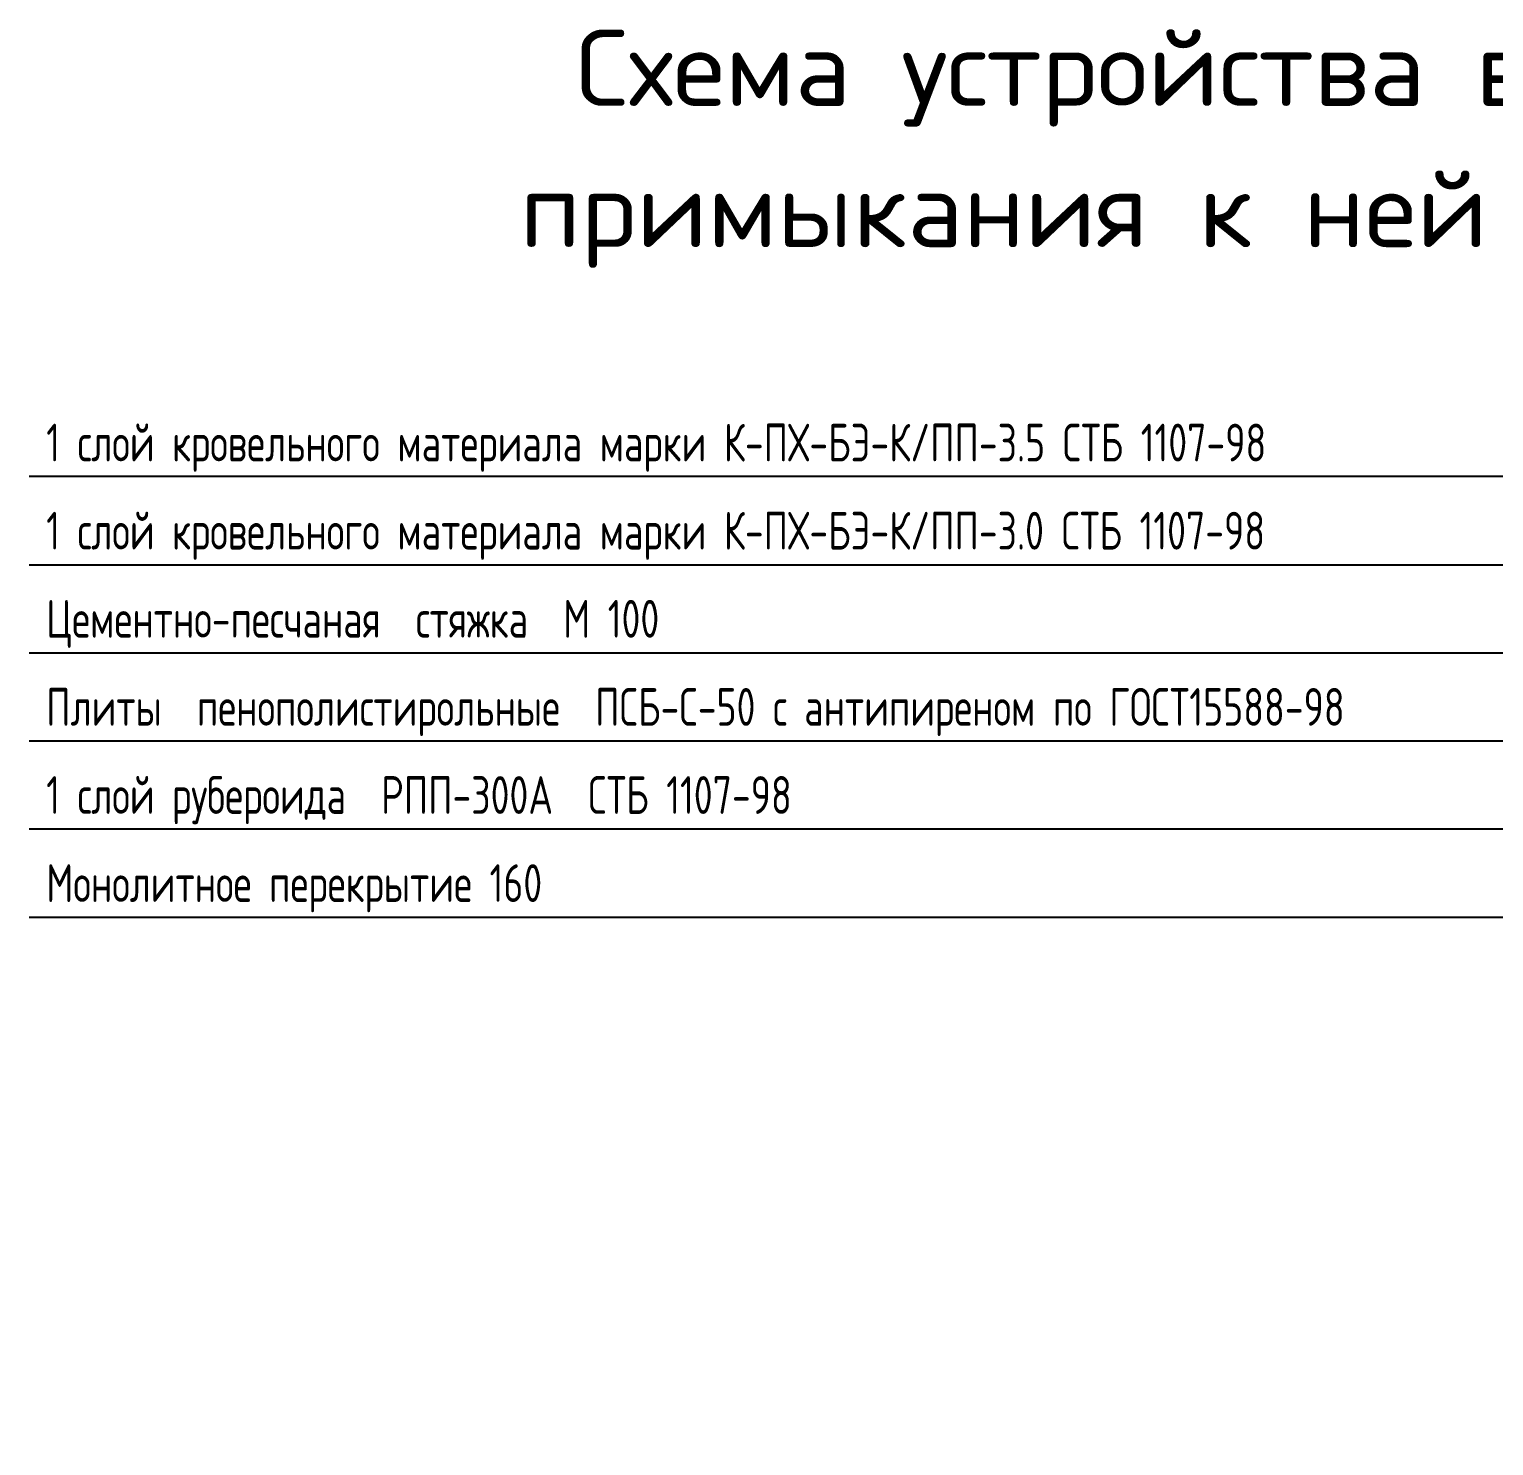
# Model space of a CAD drawing. Header units: millimetres. Extents: x 5763 to 12018931, y 39842 to 3600577.
# Drawn here: x 1804297 to 1831235, y 830887 to 856941 of the extents above; entities that cross this region are included whole.
import ezdxf

# ---------------------------------------------------------------- set-up
doc = ezdxf.new("R2010")
doc.units = ezdxf.units.MM
doc.styles.add('MStandart', font='romans.shx', dxfattribs={"width": 0.85, "height": 3})
doc.styles.add('ROMANS', font='romans.shx', dxfattribs={"width": 0.7, "height": 3})
doc.styles.get("Standard").update_dxf_attribs({"font": 'romans.shx', "width": 0.7, "oblique": 15, "height": 500})
doc.dimstyles.get("Standard").update_dxf_attribs({"dimtxt": 0.18, "dimasz": 0.18, "dimexe": 0.18, "dimexo": 0.0625, "dimgap": 0.09, "dimtad": 0, "dimtih": 1, "dimtoh": 1, "dimdec": 4, "dimzin": 0, "dimdsep": 46, "dimtxsty": 'Standard', "dimcen": 0.09, "dimadec": 0, "dimazin": 0, "dimtfac": 1, "dimtdec": 4, "dimtofl": 0, "dimtmove": 0, "dimatfit": 3, "dimfxl": 1, "dimtolj": 1, "dimtzin": 0, "dimarcsym": 0})

msp = doc.modelspace()

# ---------------------------------------------------------------- linework, layer by layer
at = {"ltscale": 100}
for points in [[(1804296.95598, 847093.11562), (1835527.6037, 847093.11562)], [(1804296.95598, 845472.44062), (1835527.6037, 845472.44062)], [(1804296.95598, 843851.76562), (1835527.6037, 843851.76562)], [(1804296.95598, 842231.09062), (1835527.6037, 842231.09062)], [(1804296.95598, 840610.41562), (1835527.6037, 840610.41562)]]:
    msp.add_lwpolyline(points, dxfattribs=at)

# ---------------------------------------------------------------- texts
at = {"color": 7, "lineweight": 18, "ltscale": 0.5, "style": 'MStandart'}
for s, p in [('Схема устройства вентшахты и', (1814350.15132, 855531.4726)), ('примыкания к ней кровельного ковра', (1813314.67971, 852933.02058))]:
    msp.add_text(s, height=1400, dxfattribs=at).set_placement(p)
at = {"ltscale": 100, "style": 'ROMANS', "width": 0.7}
for s, p in [('1 слой кровельного материала марки К-ПХ-БЭ-К/ПП-3.5 СТБ 1107-98', (1804608.30422, 848991.62062)), ('1 слой кровельного материала марки К-ПХ-БЭ-К/ПП-3.0 СТБ 1107-98', (1804608.30422, 847370.94562)), ('Цементно-песчаная  стяжка  М 100', (1804608.30422, 845750.27062)), ('Плиты  пенополистирольные  ПСБ-С-50 с антипиреном по ГОСТ15588-98', (1804608.30422, 844129.59562)), ('1 слой рубероида  РПП-300А  СТБ 1107-98', (1804608.30422, 842508.92062)), ('Монолитное перекрытие 160', (1804608.30422, 840888.24562))]:
    msp.add_text(s, height=694.575, dxfattribs=at).set_placement(p)

# ---------------------------------------------------------------- leaders
at = {"ltscale": 100}
msp.add_leader([(1835527.6037, 830887.45628), (1835527.6037, 848713.79062), (1804296.95598, 848713.79062)], dimstyle='Standard', override={"dimscale": 1, "dimtad": 0}, dxfattribs=at)

doc.saveas('drawing.dxf')
